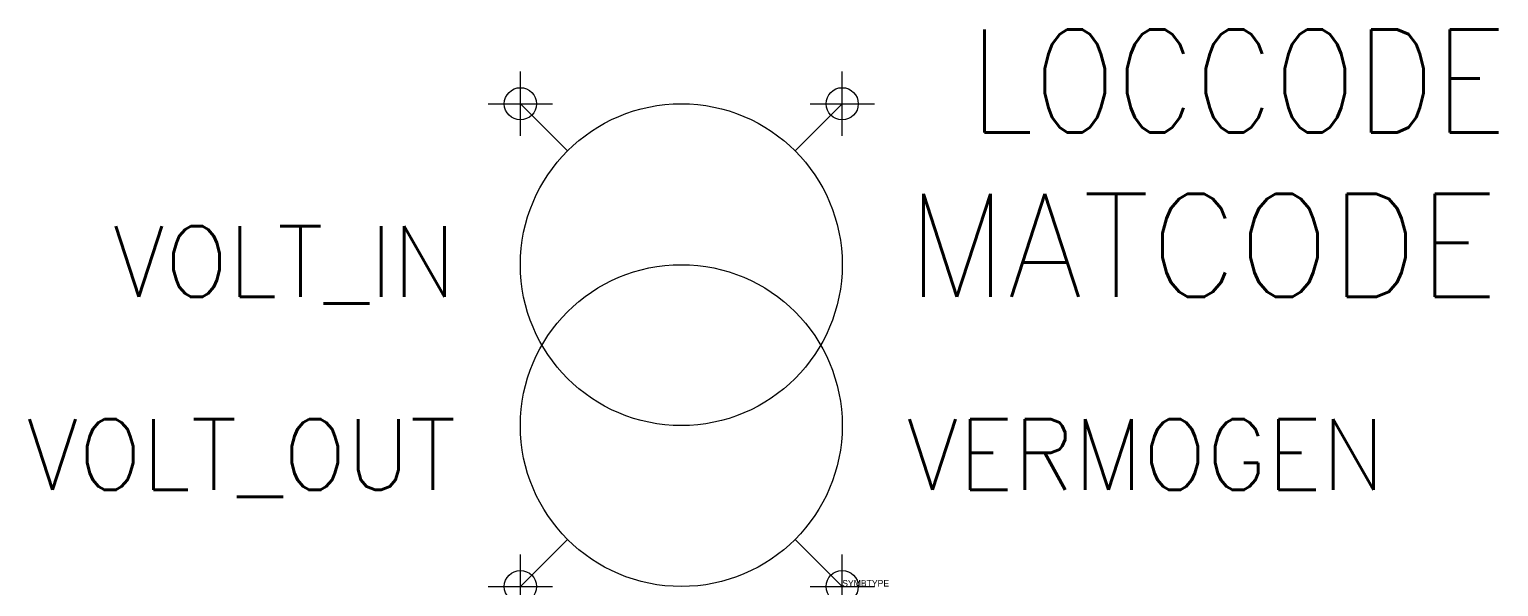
# Model space of a CAD drawing. Extents: x 54.7 to 100.4, y 180 to 197.3.
import ezdxf
from ezdxf.enums import TextEntityAlignment as Align

# ---------------------------------------------------------------- set-up
doc = ezdxf.new("R2010")
doc.units = 0
doc.header["$MEASUREMENT"] = 0
doc.header["$PDMODE"] = 34
doc.linetypes.add('DASHED', pattern=[19.05, 12.7, -6.35])
doc.layers.get('0').update_dxf_attribs({"linetype": 'CONTINUOUS'})
for name, color, linetype in [('1', 8, 'CONTINUOUS'), ('11', 30, 'DASHED'), ('12', 30, 'DASHED'), ('C', 7, 'CONTINUOUS')]:
    doc.layers.add(name, color=color, linetype=linetype)
doc.styles.add('DINY', font='SIMPLEX', dxfattribs={"width": 0.95})
doc.styles.add('ROMANS', font='ROMANS.SHX')

msp = doc.modelspace()

# ---------------------------------------------------------------- linework, layer by layer
at = {"layer": '1'}
for p, q in [((70, 195), (71.464, 193.536)), ((80, 195), (78.536, 193.536)), ((70, 180), (71.464, 181.464)), ((78.536, 181.464), (80, 180))]:
    msp.add_line(p, q, dxfattribs=at)
for centre in [(75, 190), (75, 185)]:
    msp.add_circle(centre, 5, dxfattribs=at)
at = {"layer": 'C', "color": 1}
msp.add_point((70, 195), dxfattribs=at)
at = {"layer": 'C', "color": 3}
msp.add_point((80, 195), dxfattribs=at)
at = {"layer": 'C', "color": 2}
msp.add_point((70, 180), dxfattribs=at)
at = {"layer": 'C', "color": 4}
msp.add_point((80, 180), dxfattribs=at)

# ---------------------------------------------------------------- texts
at = {"flags": 1}
msp.add_attdef('SYMBTYPE', (80, 180), 'VL', height=0.2, dxfattribs=at)
at = {"layer": '1', "style": 'DINY', "width": 0.95}
for tag, p in [('VOLT_IN', (68, 189)), ('VOLT_OUT', (68, 183))]:
    msp.add_attdef(tag, text='', height=2.2, dxfattribs=at).set_placement(p, align=Align.RIGHT)
msp.add_attdef('VERMOGEN', (82, 183), '', height=2.2, dxfattribs=at)
at = {"layer": '11', "style": 'ROMANS', "width": 0.85}
msp.add_attdef('LOCCODE', (83.959, 194.111), '', height=3.2, dxfattribs=at)
at = {"layer": '12', "style": 'DINY', "width": 0.95}
msp.add_attdef('MATCODE', (82, 189), '', height=3.2, dxfattribs=at)

doc.saveas('drawing.dxf')
